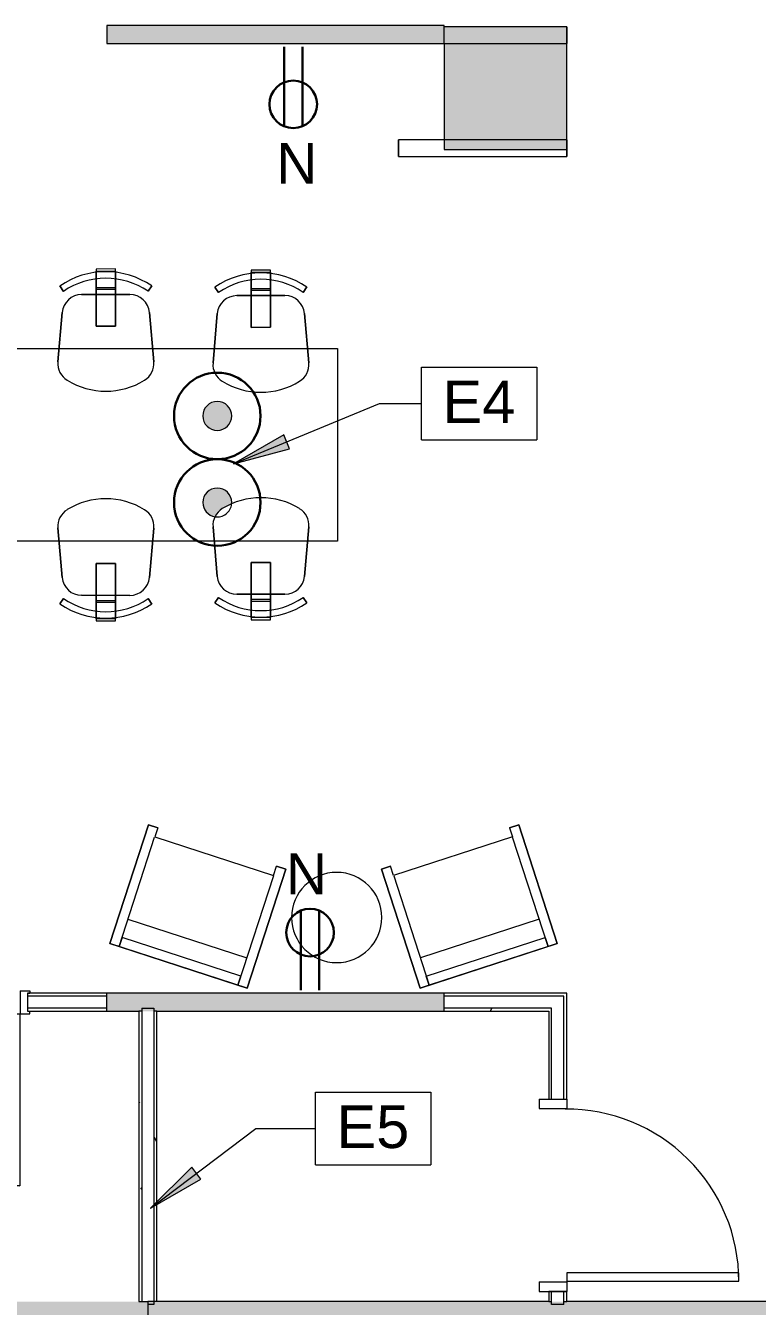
# Model space of a CAD drawing. Header units: inches. Extents: x 395 to 1878, y 644 to 1756.
# Drawn here: x 1076.7 to 1228.9, y 1256.9 to 1523.3 of the extents above; entities that cross this region are included whole.
import ezdxf

# ---------------------------------------------------------------- set-up
doc = ezdxf.new("R2010")
doc.units = ezdxf.units.IN
doc.header["$MEASUREMENT"] = 0
for name, color, linetype, lineweight in [('4694_52_BB$0$BHT', 7, 'Continuous', 9), ('4694_52_BB$0$BPT', 7, 'Continuous', 9), ('9t floor LINKED_dwg', 8, 'Continuous', 9), ('A-ANNO-KEYN', 231, 'Continuous', 9), ('A-ANNO-NOTE', 131, 'Continuous', 30), ('A-DETL', 90, 'Continuous', 9), ('A-DETL-GENF', 92, 'Continuous', 9), ('A-DOOR', 31, 'Continuous', 13), ('A-DOOR-FRAM', 31, 'Continuous', 20), ('A-WALL', 113, 'Continuous', 13), ('A-Wall-Exst', 7, 'Continuous', 9), ('A-WALL-PATT', 111, 'Continuous', 13), ('E-ELEC-FIXT', 91, 'Continuous', 9), ('I-FURN', 30, 'Continuous', 9), ('I-WALL', 2, 'Continuous', 13)]:
    doc.layers.add(name, color=color, linetype=linetype, lineweight=lineweight)
doc.styles.add('Arial_2', font='arial.ttf', dxfattribs={"height": 8.851796})
doc.styles.add('Swis721 Lt BT', font='swissl.ttf', dxfattribs={"height": 8.514638})
pattern_1 = [(0, (0, 0), (30.72, 7.68), [1.267, -21.773, 1.267, -21.773, -122.88]), (0, (0, 0), (30.72, 7.68), [-46.08, 1.267, -44.813, 1.267, -21.773, -53.76]), (0, (0, 0), (30.72, 7.68), [-115.2, 1.267, -14.093, 1.267, -37.133]), (120, (11.52, 3.84), (-22.011075, 22.7643), [1.267, -21.773, 1.267, -21.773, -122.88]), (120, (11.52, 3.84), (-22.011075, 22.7643), [-46.08, 1.267, -44.813, 1.267, -21.773, -53.76]), (120, (11.52, 3.84), (-22.011075, 22.7643), [-115.2, 1.267, -14.093, 1.267, -37.133]), (240, (15.36, 19.2), (-8.708925, -30.4443), [1.267, -21.773, 1.267, -21.773, -122.88]), (240, (15.36, 19.2), (-8.708925, -30.4443), [-46.08, 1.267, -44.813, 1.267, -21.773, -53.76]), (240, (15.36, 19.2), (-8.708925, -30.4443), [-115.2, 1.267, -14.093, 1.267, -37.133])]

# ---------------------------------------------------------------- blocks, each defined once
blk = doc.blocks.new('9t floor LINKED_dwg-4848483-FIRST FLOOR POWER _ SIGNAL')
at = {"layer": '4694_52_BB$0$BHT'}
h = blk.add_hatch(color=256, dxfattribs=at)
h.paths.add_polyline_path([(683.75, 987.5), (685, 987.5), (685, 1013), (683.75, 1013), (683.75, 1010.33)], flags=0)
h.paths.add_polyline_path([(688.75, 987.5), (709.25, 987.5), (709.25, 1013), (688.75, 1013), (688.75, 1008)], flags=0)
h.paths.add_polyline_path([(1429.25, 988), (1429.25, 1013.5), (1403.75, 1013.5), (1403.75, 988)], flags=0)
h.paths.add_polyline_path([(707.94, 1233), (709.25, 1233), (709.25, 1258.5), (683.75, 1258.5), (683.75, 1233), (696.35, 1233)], flags=0)
h.paths.add_polyline_path([(1429.25, 1233.5), (1429.25, 1254.12), (1403.75, 1254.12), (1403.75, 1233.5)], flags=0)
h.paths.add_polyline_path([(1429.25, 1257.87), (1429.25, 1259), (1403.75, 1259), (1403.75, 1257.87), (1404.88, 1257.87)], flags=0)
h.paths.add_polyline_path([(683.75, 1497.5), (709.25, 1497.5), (709.25, 1523), (683.75, 1523)], flags=0)
h.paths.add_polyline_path([(1404.5, 1497.5), (1427.5, 1497.5), (1427.5, 1520.45), (1404.5, 1520.45)], flags=0)
h.paths.add_polyline_path([(1163.75, 1497.5), (1189.25, 1497.5), (1189.25, 1523), (1163.75, 1523), (1163.75, 1519.5)], flags=0)
h.paths.add_polyline_path([(936.73, 1499.81), (949.25, 1499.81), (949.25, 1523), (948.25, 1523), (948.25, 1521.38), (944.5, 1521.38), (944.5, 1523), (923.75, 1523), (923.75, 1499.81), (936.31, 1499.81)], flags=0)
at = {"layer": '4694_52_BB$0$BPT'}
blk.add_line((1163.75, 1519.5), (1163.75, 1497.5), dxfattribs=at)
at = {"layer": '4694_52_BB$0$BPT', "flags": 128}
blk.add_lwpolyline([(1163.75, 1497.5), (1189.25, 1497.5), (1189.25, 1523), (1163.75, 1523)], dxfattribs=at)
at = {"layer": 'A-Wall-Exst', "flags": 128}
blk.add_lwpolyline([(1163.75, 1519.5), (1189.25, 1519.5), (1189.25, 1523), (1163.75, 1523)], dxfattribs=at)
blk.add_lwpolyline([(1189.25, 1496), (1189.25, 1499.5), (1154.25, 1499.5), (1154.25, 1496)], close=True, dxfattribs=at)
at = {"layer": 'A-WALL-PATT', "color": 7, "lineweight": 9}
for p, q in [((1189.25, 1523), (1189.25, 1519.5)), ((1154.25, 1496), (1154.25, 1499.5)), ((1189.25, 1499.5), (1189.25, 1496))]:
    blk.add_line(p, q, dxfattribs=at)
blk = doc.blocks.new('Single Flush - OTJ_SOLIDFLUSH_ALUM-4929021-FIRST FLOOR POWER _ SIGNAL')
at = {"layer": 'A-DOOR', "lineweight": 20}
for p, q in [((16.15625, 37.6875), (16.15625, 1.875)), ((17.90625, 37.6875), (16.15625, 37.6875)), ((17.90625, 1.875), (17.90625, 37.6875)), ((16.15625, 1.875), (17.90625, 1.875))]:
    blk.add_line(p, q, dxfattribs=at)
at = {"layer": 'A-DOOR', "lineweight": 9}
blk.add_arc((17.90625, 1.875), 35.8125, 90, 180.5, dxfattribs=at)
at = {"layer": 'A-DOOR-FRAM'}
for p, q in [((-20, -3.875), (-20, 1.875)), ((-20, 1.875), (-18, 1.875)), ((-18, -3.875), (-18, 1.875)), ((18.000004, -3.875), (18.000004, 1.875)), ((18.000004, 1.875), (20.000004, 1.875)), ((20.000004, -3.875), (20.000004, 1.875)), ((-20, -3.875), (-18, -3.875)), ((18.000004, -3.875), (20.000004, -3.875))]:
    blk.add_line(p, q, dxfattribs=at)
blk = doc.blocks.new('F-Chairs1 - Side 01-4949472-FIRST FLOOR POWER _ SIGNAL')
at = {"layer": 'I-FURN'}
for p, q in [((2, 0), (-2, 0)), ((-2, 0), (-2, -0.46)), ((2, 0), (-2, 0)), ((-2, 0), (-2, -0.72)), ((2, -0.46), (2, 0)), ((2, -0.72), (2, 0)), ((-2, -0.46), (2, -0.46)), ((-2, -0.46), (2, -0.46)), ((-2, -0.72), (-2, -0.46)), ((-2, -0.72), (-2, -2.09)), ((-2, -2.09), (-2, -0.72)), ((-2, -2.09), (-2, -3.91)), ((-2, -4.21), (-2, -2.09)), ((2, -0.46), (2, -0.72)), ((2, -0.72), (2, -2.09)), ((2, -2.09), (2, -0.72)), ((2, -2.09), (2, -4.21)), ((2, -3.91), (2, -2.09)), ((-9.57, -3.52), (-8.8, -4.64)), ((-9.57, -3.52), (-8.8, -4.64)), ((-8.8, -4.64), (-9.57, -3.52)), ((5.02, -5.32), (-5.02, -5.32)), ((5.02, -5.32), (-5.02, -5.32)), ((-5.02, -5.32), (5.02, -5.32)), ((-2, -3.91), (-2, -5.32)), ((2, -3.91), (-2, -3.91)), ((-2, -4.21), (2, -4.21)), ((-2, -5.32), (-2, -4.21)), ((-2, -5.32), (-2, -11.91)), ((-2, -11.91), (-2, -5.32)), ((2, -5.32), (2, -3.91)), ((2, -4.21), (2, -5.32)), ((2, -5.32), (2, -11.91)), ((2, -11.91), (2, -5.32)), ((8.8, -4.64), (9.57, -3.52)), ((8.8, -4.64), (9.57, -3.52)), ((9.57, -3.52), (8.8, -4.64)), ((-9.07, -9.03), (-9.96, -19.32)), ((-9.07, -9.03), (-9.96, -19.32)), ((-9.96, -19.32), (-9.07, -9.03)), ((9.96, -19.32), (9.07, -9.03)), ((9.96, -19.32), (9.07, -9.03)), ((9.07, -9.03), (9.96, -19.32)), ((2, -11.91), (-2, -11.91)), ((-2, -11.91), (2, -11.91))]:
    blk.add_line(p, q, dxfattribs=at)
for centre, radius, start, end in [((0, -17.51), 16.94, 55.6197, 124.3803), ((0, -17.51), 16.94, 55.6197, 124.3803), ((0, -17.51), 16.94, 55.6197, 124.3803), ((0, -17.51), 15.59, 55.6197, 124.3803), ((0, -17.51), 15.59, 55.6197, 124.3803), ((0, -17.51), 15.59, 55.6197, 124.3803), ((-5.02, -9.38), 4.06, 90, 175.0303), ((-5.02, -9.38), 4.06, 90, 175.0303), ((-5.02, -9.38), 4.06, 90, 175.0303), ((5.02, -9.38), 4.06, 4.9697, 90), ((5.02, -9.38), 4.06, 4.9697, 90), ((5.02, -9.38), 4.06, 4.9697, 90), ((-5.91, -19.67), 4.06, 175.0303, 238.407), ((-5.91, -19.67), 4.06, 175.0303, 238.407), ((-5.91, -19.67), 4.06, 175.0303, 238.407), ((5.91, -19.67), 4.06, 301.593, 4.9697), ((5.91, -19.67), 4.06, 301.593, 4.9697), ((5.91, -19.67), 4.06, 301.593, 4.9697), ((0, -10.06), 15.35, 238.407, 301.593), ((0, -10.06), 15.35, 238.407, 301.593), ((0, -10.06), 15.35, 238.407, 301.593)]:
    blk.add_arc(centre, radius, start, end, dxfattribs=at)
blk = doc.blocks.new('F-Chairs1 - Side 01-V33-FIRST FLOOR POWER _ SIGNAL')
at = {"layer": 'I-FURN'}
for p, q in [((2, 0), (-2, 0)), ((-2, 0), (-2, -0.46)), ((2, 0), (-2, 0)), ((-2, 0), (-2, -0.72)), ((2, -0.46), (2, 0)), ((2, -0.72), (2, 0)), ((-2, -0.46), (2, -0.46)), ((-2, -0.46), (2, -0.46)), ((-2, -0.72), (-2, -0.46)), ((-2, -0.72), (-2, -2.09)), ((-2, -2.09), (-2, -0.72)), ((-2, -2.09), (-2, -3.91)), ((-2, -4.21), (-2, -2.09)), ((2, -0.46), (2, -0.72)), ((2, -0.72), (2, -2.09)), ((2, -2.09), (2, -0.72)), ((2, -2.09), (2, -4.21)), ((2, -3.91), (2, -2.09)), ((-9.57, -3.52), (-8.8, -4.64)), ((-9.57, -3.52), (-8.8, -4.64)), ((-8.8, -4.64), (-9.57, -3.52)), ((5.02, -5.32), (-5.02, -5.32)), ((5.02, -5.32), (-5.02, -5.32)), ((-5.02, -5.32), (5.02, -5.32)), ((-2, -3.91), (-2, -5.32)), ((2, -3.91), (-2, -3.91)), ((-2, -4.21), (2, -4.21)), ((-2, -5.32), (-2, -4.21)), ((-2, -5.32), (-2, -11.91)), ((-2, -11.91), (-2, -5.32)), ((2, -5.32), (2, -3.91)), ((2, -4.21), (2, -5.32)), ((2, -5.32), (2, -11.91)), ((2, -11.91), (2, -5.32)), ((8.8, -4.64), (9.57, -3.52)), ((8.8, -4.64), (9.57, -3.52)), ((9.57, -3.52), (8.8, -4.64)), ((-9.07, -9.03), (-9.96, -19.32)), ((-9.07, -9.03), (-9.96, -19.32)), ((-9.96, -19.32), (-9.07, -9.03)), ((9.96, -19.32), (9.07, -9.03)), ((9.96, -19.32), (9.07, -9.03)), ((9.07, -9.03), (9.96, -19.32)), ((2, -11.91), (-2, -11.91)), ((-2, -11.91), (2, -11.91))]:
    blk.add_line(p, q, dxfattribs=at)
for centre, radius, start, end in [((0, -17.51), 16.94, 55.6197, 124.3803), ((0, -17.51), 16.94, 55.6197, 124.3803), ((0, -17.51), 16.94, 55.6197, 124.3803), ((0, -17.51), 15.59, 55.6197, 124.3803), ((0, -17.51), 15.59, 55.6197, 124.3803), ((0, -17.51), 15.59, 55.6197, 124.3803), ((-5.02, -9.38), 4.06, 90, 175.0303), ((-5.02, -9.38), 4.06, 90, 175.0303), ((-5.02, -9.38), 4.06, 90, 175.0303), ((5.02, -9.38), 4.06, 4.9697, 90), ((5.02, -9.38), 4.06, 4.9697, 90), ((5.02, -9.38), 4.06, 4.9697, 90), ((-5.91, -19.67), 4.06, 175.0303, 238.407), ((-5.91, -19.67), 4.06, 175.0303, 238.407), ((-5.91, -19.67), 4.06, 175.0303, 238.407), ((5.91, -19.67), 4.06, 301.593, 4.9697), ((5.91, -19.67), 4.06, 301.593, 4.9697), ((5.91, -19.67), 4.06, 301.593, 4.9697), ((0, -10.06), 15.35, 238.407, 301.593), ((0, -10.06), 15.35, 238.407, 301.593), ((0, -10.06), 15.35, 238.407, 301.593)]:
    blk.add_arc(centre, radius, start, end, dxfattribs=at)
blk = doc.blocks.new('Single Flush w-Small Louvre - Int-L-WDMF-36_ x 84_-4979917-FIRST FLOOR POWER _ SIGNAL')
at = {"layer": 'A-DOOR', "lineweight": 20}
for p, q in [((16.15625, -2.375), (17.90625, -2.375)), ((16.15625, -38.1875), (16.15625, -2.375)), ((17.90625, -2.375), (17.90625, -38.1875)), ((17.90625, -38.1875), (16.15625, -38.1875))]:
    blk.add_line(p, q, dxfattribs=at)
at = {"layer": 'A-DOOR', "lineweight": 9}
blk.add_arc((17.90625, -2.375), 35.8125, 179.5, 270, dxfattribs=at)
at = {"layer": 'A-DOOR-FRAM'}
for p, q in [((-20, 2.375), (-20, 1.875)), ((-20, 2.375), (-18, 2.375)), ((-20, 1.875), (-19.5, 1.875)), ((-19.5, 1.875), (-19.5, -1.875)), ((-18, 2.375), (-18, -2.375)), ((18.000004, 2.375), (18.000004, -2.375)), ((18.000004, 2.375), (20.000004, 2.375)), ((19.500004, 1.875), (19.500004, -1.875)), ((19.500004, 1.875), (20.000004, 1.875)), ((20.000004, 2.375), (20.000004, 1.875)), ((-20, -2.375), (-20, -1.875)), ((-20, -1.875), (-19.5, -1.875)), ((-20, -2.375), (-18, -2.375)), ((18.000004, -2.375), (20.000004, -2.375)), ((19.500004, -1.875), (20.000004, -1.875)), ((20.000004, -2.375), (20.000004, -1.875))]:
    blk.add_line(p, q, dxfattribs=at)
blk = doc.blocks.new('Sofa - 23_-4909992-FIRST FLOOR POWER _ SIGNAL')
at = {"layer": 'I-FURN'}
for p, q in [((-12.23, 7.25), (-10.23, 7.25)), ((-12.23, -18.75), (-12.23, 7.25)), ((-12.23, 7.25), (-12.23, -18.75)), ((-10.23, 7.25), (-12.23, 7.25)), ((-10.23, 7.25), (-10.23, 5.25)), ((15.77, 7.25), (17.77, 7.25)), ((15.77, 5.25), (15.77, 7.25)), ((17.77, 7.25), (15.77, 7.25)), ((17.77, 7.25), (17.77, -18.75)), ((17.77, -18.75), (17.77, 7.25)), ((-10.23, 5.25), (15.77, 5.25)), ((-10.23, -18.75), (-10.23, 5.2)), ((15.77, 5.2), (15.77, -18.75)), ((-10.23, -12.75), (15.77, -12.75)), ((15.77, -16.75), (-10.23, -16.75)), ((-10.23, -16.75), (-10.23, -18.75)), ((15.77, -18.75), (15.77, -16.75)), ((17.77, -18.75), (-12.23, -18.75)), ((-12.23, -18.75), (-10.23, -18.75)), ((-10.23, -18.75), (15.77, -18.75)), ((15.77, -18.75), (17.77, -18.75))]:
    blk.add_line(p, q, dxfattribs=at)
blk = doc.blocks.new('Sofa - 23_-4909444-FIRST FLOOR POWER _ SIGNAL')
at = {"layer": 'I-FURN'}
for p, q in [((17.77, 18.75), (-12.23, 18.75)), ((-12.23, 18.75), (-12.23, -7.25)), ((-12.23, -7.25), (-12.23, 18.75)), ((-12.23, 18.75), (-10.23, 18.75)), ((-10.23, 18.75), (-10.23, -5.2)), ((-10.23, 16.75), (-10.23, 18.75)), ((-10.23, 18.75), (15.77, 18.75)), ((15.77, -5.2), (15.77, 18.75)), ((15.77, 18.75), (17.77, 18.75)), ((15.77, 18.75), (15.77, 16.75)), ((17.77, -7.25), (17.77, 18.75)), ((17.77, 18.75), (17.77, -7.25)), ((15.77, 16.75), (-10.23, 16.75)), ((-10.23, 12.75), (15.77, 12.75)), ((-10.23, -7.25), (-10.23, -5.25)), ((-10.23, -5.25), (15.77, -5.25)), ((15.77, -5.25), (15.77, -7.25)), ((-12.23, -7.25), (-10.23, -7.25)), ((-10.23, -7.25), (-12.23, -7.25)), ((15.77, -7.25), (17.77, -7.25)), ((17.77, -7.25), (15.77, -7.25))]:
    blk.add_line(p, q, dxfattribs=at)
blk = doc.blocks.new('F-Chairs1 - Side 01-4980712-FIRST FLOOR POWER _ SIGNAL')
at = {"layer": 'I-FURN'}
for p, q in [((-9.07, 9.03), (-9.96, 19.32)), ((-9.96, 19.32), (-9.07, 9.03)), ((-9.07, 9.03), (-9.96, 19.32)), ((9.96, 19.32), (9.07, 9.03)), ((9.07, 9.03), (9.96, 19.32)), ((9.96, 19.32), (9.07, 9.03)), ((-2, 11.91), (-2, 5.32)), ((2, 11.91), (-2, 11.91)), ((-2, 11.91), (2, 11.91)), ((-2, 5.32), (-2, 11.91)), ((2, 11.91), (2, 5.32)), ((2, 5.32), (2, 11.91)), ((-9.57, 3.52), (-8.8, 4.64)), ((-8.8, 4.64), (-9.57, 3.52)), ((-9.57, 3.52), (-8.8, 4.64)), ((5.02, 5.32), (-5.02, 5.32)), ((-5.02, 5.32), (5.02, 5.32)), ((5.02, 5.32), (-5.02, 5.32)), ((-2, 5.32), (-2, 3.91)), ((-2, 4.21), (-2, 5.32)), ((2, 4.21), (-2, 4.21)), ((-2, 2.09), (-2, 4.21)), ((-2, 3.91), (-2, 2.09)), ((-2, 3.91), (2, 3.91)), ((2, 5.32), (2, 4.21)), ((2, 3.91), (2, 5.32)), ((2, 4.21), (2, 2.09)), ((2, 2.09), (2, 3.91)), ((8.8, 4.64), (9.57, 3.52)), ((9.57, 3.52), (8.8, 4.64)), ((8.8, 4.64), (9.57, 3.52)), ((-2, 2.09), (-2, 0.72)), ((-2, 0.72), (-2, 2.09)), ((-2, 0.72), (-2, 0)), ((-2, 0.46), (-2, 0.72)), ((2, 0.46), (-2, 0.46)), ((-2, 0.46), (-2, 0)), ((2, 0.46), (-2, 0.46)), ((2, 2.09), (2, 0.72)), ((2, 0.72), (2, 2.09)), ((2, 0.72), (2, 0.46)), ((2, 0), (2, 0.72)), ((2, 0), (2, 0.46)), ((-2, 0), (2, 0)), ((-2, 0), (2, 0))]:
    blk.add_line(p, q, dxfattribs=at)
for centre, radius, start, end in [((0, 10.06), 15.35, 58.407, 121.593), ((0, 10.06), 15.35, 58.407, 121.593), ((0, 10.06), 15.35, 58.407, 121.593), ((-5.91, 19.67), 4.06, 121.593, 184.9697), ((-5.91, 19.67), 4.06, 121.593, 184.9697), ((-5.91, 19.67), 4.06, 121.593, 184.9697), ((5.91, 19.67), 4.06, 355.0303, 58.407), ((5.91, 19.67), 4.06, 355.0303, 58.407), ((5.91, 19.67), 4.06, 355.0303, 58.407), ((-5.02, 9.38), 4.06, 184.9697, 270), ((-5.02, 9.38), 4.06, 184.9697, 270), ((-5.02, 9.38), 4.06, 184.9697, 270), ((5.02, 9.38), 4.06, 270, 355.0303), ((5.02, 9.38), 4.06, 270, 355.0303), ((5.02, 9.38), 4.06, 270, 355.0303), ((0, 17.51), 16.94, 235.6197, 304.3803), ((0, 17.51), 16.94, 235.6197, 304.3803), ((0, 17.51), 16.94, 235.6197, 304.3803), ((0, 17.51), 15.59, 235.6197, 304.3803), ((0, 17.51), 15.59, 235.6197, 304.3803), ((0, 17.51), 15.59, 235.6197, 304.3803)]:
    blk.add_arc(centre, radius, start, end, dxfattribs=at)
blk = doc.blocks.new('18_ Diameter Table1 - 18_ Diameter Table-4980847-FIRST FLOOR POWER _ SIGNAL')
at = {"layer": 'I-FURN'}
for start, end in [(0, 180), (0, 180), (180, 0), (180, 0)]:
    blk.add_arc((-3630.04, -6369.73), 9.38, start, end, dxfattribs=at)
blk = doc.blocks.new('PS - System Furniture Poke-Thru - 120V-5012234-FIRST FLOOR POWER _ SIGNAL')
at = {"layer": 'E-ELEC-FIXT'}
blk.add_hatch(color=256, dxfattribs=at).paths.add_polyline_path([(0, -3), (0.77, -2.9), (1.5, -2.6), (2.12, -2.12), (2.6, -1.5), (2.9, -0.78), (3, 0), (2.9, 0.78), (2.6, 1.5), (2.12, 2.12), (1.5, 2.6), (0.77, 2.9), (0, 3), (-0.89, 2.85), (-1.5, 2.6), (-2.12, 2.12), (-2.6, 1.5), (-2.9, 0.78), (-3, 0), (-2.9, -0.78), (-2.6, -1.5), (-2.12, -2.12), (-1.5, -2.6), (-0.78, -2.9), (0, -3)], flags=0)
at = {"layer": 'A-DETL-GENF'}
for start, end in [(360, 180), (180, 360)]:
    blk.add_arc((0, 0), 3, start, end, dxfattribs=at)
blk = doc.blocks.new('PS - System Furniture Poke-Thru - 120V-V47-FIRST FLOOR POWER _ SIGNAL')
at = {"layer": 'E-ELEC-FIXT'}
blk.add_hatch(color=256, dxfattribs=at).paths.add_polyline_path([(-0.46, -2.94), (-0.25, -2.51), (0.32, -1.82), (1.03, -1.27), (2.96, -0.29), (3, 0), (2.9, 0.78), (2.6, 1.5), (2.12, 2.12), (1.5, 2.6), (0.77, 2.9), (0, 3), (-0.89, 2.85), (-1.5, 2.6), (-2.12, 2.12), (-2.6, 1.5), (-2.9, 0.78), (-3, 0), (-2.9, -0.78), (-2.6, -1.5), (-2.12, -2.12), (-1.5, -2.6), (-0.78, -2.9), (-0.6, -2.92)], flags=0)
at = {"layer": 'A-DETL-GENF'}
for start, end in [(360, 180), (180, 261.1119), (354.483, 360), (261.1119, 354.483)]:
    blk.add_arc((0, 0), 3, start, end, dxfattribs=at)
blk = doc.blocks.new('Keynote Tag - Keynote Number - Boxed-135510-FIRST FLOOR POWER _ SIGNAL')
at = {"layer": 'A-ANNO-KEYN'}
for p, q in [((-0.125, -0.0792), (-0.125, 0.0781)), ((-0.125, 0.0781), (0.125, 0.0781)), ((0.125, 0.0781), (0.125, -0.0792)), ((-0.125, -0.0792), (0.125, -0.0792))]:
    blk.add_line(p, q, dxfattribs=at)

msp = doc.modelspace()

# ---------------------------------------------------------------- hatches: boundary and pattern name
at = {"layer": 'A-ANNO-KEYN'}
for points in [[(1119.93, 1432.1), (1131.63, 1435.22), (1130.42, 1438.14)], [(1102.66, 1277.33), (1113.19, 1283.31), (1111.28, 1285.83)]]:
    msp.add_hatch(color=256, dxfattribs=at).paths.add_polyline_path(points, flags=0)
at = {"layer": 'A-DETL-GENF'}
h = msp.add_hatch(color=254, dxfattribs=at)
h.paths.add_polyline_path([(811.25, 647.5), (887.25, 647.5), (887.25, 694.57), (811.25, 694.57), (811.25, 650.52)], flags=0)
h.paths.add_polyline_path([(807.08, 647.5), (807.25, 647.5), (807.25, 698.57), (887.25, 698.57), (887.25, 705), (891.25, 705), (891.25, 647.5), (1223.25, 647.5), (1223.25, 705), (1227.25, 705), (1227.25, 693.07), (1315.25, 693.07), (1315.25, 662.79), (1339.25, 662.79), (1339.25, 647.5), (1401.5, 647.5), (1401.5, 682.5), (1425.5, 682.5), (1425.5, 647.5), (1878.31, 647.5), (1878.31, 893.5), (1671.99, 893.5), (1671.99, 1257.87), (1663.25, 1257.87), (1663.25, 1256.51), (1667.49, 1256.51), (1667.49, 1238.51), (1649.49, 1238.51), (1649.49, 1254.12), (1429.25, 1254.12), (1429.25, 1233.5), (1403.75, 1233.5), (1403.75, 1254.12), (1216.25, 1254.12), (1216.25, 1237), (1198.25, 1237), (1198.25, 1250.56), (1104.25, 1250.56), (1104.25, 1198.56), (1135.73, 1198.56), (1135.73, 1194.56), (1104.25, 1194.56), (1104.25, 1191.56), (1100.25, 1191.56), (1100.25, 1254.56), (1102.13, 1254.56), (1102.13, 1257.87), (1014.25, 1257.87), (1014.25, 1219), (1002.25, 1219), (1002.25, 1250.56), (943.28, 1250.56), (943.28, 1208.56), (921.28, 1208.56), (921.28, 1232.56), (820.25, 1232.56), (820.25, 1102.56), (858.25, 1102.56), (858.25, 1098.56), (820.25, 1098.56), (820.25, 1084.56), (964.25, 1084.56), (964.25, 1098.56), (876.25, 1098.56), (876.25, 1102.56), (964.25, 1102.56), (964.25, 1161.64), (968.25, 1161.64), (968.25, 1106.56), (1010.25, 1106.56), (1010.25, 1109.59), (1014.25, 1109.59), (1014.25, 1073.1), (1010.25, 1073.1), (1010.25, 1076.56), (968.25, 1076.56), (968.25, 1018.56), (964.25, 1018.56), (964.25, 1080.56), (820.25, 1080.56), (820.25, 946.56), (858.25, 946.56), (858.25, 946.31), (876.25, 946.31), (876.25, 946.56), (971.53, 946.56), (971.53, 970.56), (1010.25, 970.56), (1010.25, 1037.1), (1014.25, 1037.1), (1014.25, 969), (1002.25, 969), (975.53, 966.56), (975.53, 918.56), (1010.25, 918.56), (1010.25, 950.56), (1014.25, 950.56), (1014.25, 914.56), (971.53, 914.56), (971.53, 927.72), (953.53, 927.72), (953.53, 914.56), (891.25, 914.56), (891.25, 911.3), (888.63, 911.3), (888.63, 839.74), (891.25, 839.74), (891.25, 833.44), (888.63, 833.44), (888.63, 833), (911.63, 833), (911.63, 829), (899.25, 829), (899.25, 797.44), (887.25, 797.44), (887.25, 814.06), (685, 814.06), (685, 870.94), (446.5, 870.94), (446.5, 891.94), (395.07, 891.94), (395.07, 647.5), (765.88, 647.5)], flags=0)
h.paths.add_polyline_path([(1271.25, 647.5), (1271.25, 689.07), (1227.25, 689.07), (1227.25, 647.5)], flags=0)
h.paths.add_polyline_path([(1311.25, 647.5), (1311.25, 689.07), (1275.25, 689.07), (1275.25, 647.5), (1275.68, 647.5)], flags=0)
h.paths.add_polyline_path([(903.25, 647.5), (903.25, 705.44), (887.25, 705.44), (887.25, 717), (909.13, 717), (909.13, 789.61), (891.25, 789.61), (891.25, 717.44), (887.25, 717.44), (887.25, 797), (891.25, 797), (891.25, 793.61), (983.25, 793.61), (983.25, 815.1), (959.13, 815.1), (959.13, 829), (947.63, 829), (947.63, 833), (963.13, 833), (963.13, 819.1), (983.25, 819.1), (983.25, 833), (987.25, 833), (987.25, 786.11), (983.25, 786.11), (983.25, 789.61), (913.13, 789.61), (913.13, 717), (987.25, 717), (987.25, 705.44), (971.25, 705.44), (971.25, 713), (903.25, 713)], flags=0)
h.paths.add_polyline_path([(1127.25, 675.14), (1127.25, 705), (1131.25, 705), (1131.25, 675.14)], flags=0)
h.paths.add_polyline_path([(983.25, 675.14), (983.25, 705), (987.25, 705), (987.25, 675.14)], flags=0)
h.paths.add_polyline_path([(1223.1, 705.44), (1211.25, 705.44), (1211.25, 709), (1143.25, 709), (1143.25, 705.44), (1127.25, 705.44), (1127.25, 717), (1143.25, 717), (1143.25, 713), (1211.25, 713), (1211.25, 717), (1227.25, 717), (1227.25, 705.44), (1223.25, 705.44)], flags=0)
h.paths.add_polyline_path([(1223.25, 717.44), (1223.25, 821), (1211.25, 821), (1211.25, 833), (1227.25, 833), (1227.25, 717.44)], flags=0)
h.paths.add_polyline_path([(1131.25, 717.44), (1127.25, 717.44), (1127.25, 744.12), (1131.25, 744.11)], flags=0)
h.paths.add_polyline_path([(983.25, 717.44), (983.25, 744.11), (987.25, 744.11), (987.25, 717.44)], flags=0)
h.paths.add_polyline_path([(1493, 746.25), (1493, 842.25), (1643.75, 842.25), (1643.75, 820.25), (1515, 820.25), (1515, 746.25), (1507.5, 746.25)], flags=0)
h.paths.add_polyline_path([(1407, 768), (1393, 768), (1393, 855.02), (1407, 855.02), (1407, 814.06)], flags=0)
h.paths.add_polyline_path([(1131.25, 786.11), (1127.25, 786.11), (1127.25, 833), (1143.25, 833), (1143.25, 821), (1131.25, 821), (1131.25, 793.61)], flags=0)
h.paths.add_polyline_path([(1772.49, 869.55), (1759.49, 869.55), (1759.49, 885.5), (1772.49, 885.5), (1772.49, 870)], flags=0)
h.paths.add_polyline_path([(1667.62, 870), (1647.75, 870), (1647.75, 890), (1667.62, 890), (1667.62, 889.13), (1667.75, 889.13), (1667.75, 870)], flags=0)
h.paths.add_polyline_path([(912.3, 918.56), (949.53, 918.56), (949.53, 931.72), (971.53, 931.72), (971.53, 934.56), (891.25, 934.56), (891.25, 918.56)], flags=0)
h.paths.add_polyline_path([(876.25, 934.19), (887.25, 934.19), (887.25, 934.56), (876.25, 934.56), (876.25, 938.56), (971.53, 938.56), (971.53, 942.56), (820.25, 942.56), (820.25, 938.56), (821.75, 938.56), (821.75, 934.56), (816.25, 934.56), (816.25, 934.19), (858.58, 934.19)], flags=0)
h.paths.add_polyline_path([(825.5, 934.56), (825.5, 938.56), (858.25, 938.56), (858.25, 934.56)], flags=0)
h.paths.add_polyline_path([(1202.25, 951), (1198.25, 951), (1198.25, 968.56), (1216.25, 968.56), (1216.25, 951)], flags=0)
h.paths.add_polyline_path([(1002.25, 966.56), (975.53, 966.56), (1002.25, 969)], flags=0)
h.paths.add_polyline_path([(1202.25, 969), (1198.25, 969), (1198.25, 1194.56), (1171.73, 1194.56), (1171.73, 1198.56), (1198.25, 1198.56), (1198.25, 1236.56), (1202.25, 1236.56), (1202.25, 969.65)], flags=0)
h.paths.add_polyline_path([(817, 977.94), (817, 1106.37), (816.25, 1106.37), (816.25, 977.94)], flags=0)
h.paths.add_polyline_path([(1429.25, 988), (1403.75, 988), (1403.75, 1013.5), (1429.25, 1013.5)], flags=0)
h.paths.add_polyline_path([(1649.49, 992.51), (1649.49, 1010.51), (1667.49, 1010.51), (1667.49, 992.51), (1663.27, 992.51)], flags=0)
h.paths.add_polyline_path([(1010.25, 1080.56), (1010.25, 1102.56), (968.25, 1102.56), (968.25, 1080.56), (997.73, 1080.56)], flags=0)
h.paths.add_polyline_path([(816.25, 1110.12), (817, 1110.12), (817, 1254.12), (816.25, 1254.12), (816.25, 1132.36)], flags=0)
h.paths.add_polyline_path([(1663.27, 1117.61), (1647.27, 1117.61), (1647.27, 1130.61), (1663.27, 1130.61)], flags=0)
h.paths.add_polyline_path([(1010.25, 1145.59), (1010.25, 1218.56), (1014.25, 1218.56), (1014.25, 1145.59)], flags=0)
h.paths.add_polyline_path([(925.28, 1212.56), (939.28, 1212.56), (939.28, 1250.56), (876.25, 1250.56), (876.25, 1243), (858.25, 1243), (858.25, 1250.56), (820.25, 1250.56), (820.25, 1236.56), (925.28, 1236.56), (925.28, 1226.56)], flags=0)
at = {"layer": 'A-WALL-PATT', "lineweight": 9}
for points in [[(1093.62, 1519.5), (1163.75, 1519.5), (1163.75, 1523.25), (1093.62, 1523.25)], [(1093.62, 1318.25), (1163.75, 1318.25), (1163.75, 1322), (1093.62, 1322)], [(1663.25, 1254.12), (1663.25, 1257.87), (1102.13, 1257.87), (1102.13, 1254.12), (1651.88, 1254.12)]]:
    msp.add_hatch(color=7, dxfattribs=at).paths.add_polyline_path(points, flags=0)
h = msp.add_hatch(dxfattribs=at)
h.set_pattern_fill('FP_4', color=256, style=0, pattern_type=2)
h.set_pattern_definition(pattern_1)
h.paths.add_polyline_path([(1093.62, 1321.38), (1093.62, 1322), (1077.12, 1322), (1077.12, 1321.38)], flags=0)
h.paths.add_polyline_path([(1038.13, 1321.38), (1038.13, 1322), (1021.63, 1322), (1021.63, 1321.38)], flags=0)
h = msp.add_hatch(dxfattribs=at)
h.set_pattern_fill('FP_4', color=256, style=0, pattern_type=2)
h.set_pattern_definition(pattern_1)
h.paths.add_polyline_path([(1185.5, 1318.25), (1186.12, 1318.25), (1186.12, 1318.88), (1163.75, 1318.88), (1163.75, 1318.25), (1177.98, 1318.25)], flags=0)
h = msp.add_hatch(dxfattribs=at)
h.set_pattern_fill('FP_4', color=256, style=0, pattern_type=2)
h.set_pattern_definition(pattern_1)
h.paths.add_polyline_path([(1100.88, 1257.87), (1100.88, 1318.25), (1100.25, 1318.25), (1100.25, 1257.87)], flags=0)
h = msp.add_hatch(dxfattribs=at)
h.set_pattern_fill('FP_4', color=256, style=0, pattern_type=2)
h.set_pattern_definition(pattern_1)
h.paths.add_polyline_path([(1104, 1257.87), (1104, 1318.25), (1103.38, 1318.25), (1103.38, 1257.87)], flags=0)

# ---------------------------------------------------------------- linework, layer by layer
at = {"layer": 'A-ANNO-KEYN'}
for p, q in [((1119.93, 1432.1), (1150.34, 1444.65)), ((1150.34, 1444.65), (1159.03, 1444.65)), ((1130.42, 1438.14), (1119.93, 1432.1)), ((1131.63, 1435.22), (1130.42, 1438.14)), ((1119.93, 1432.1), (1131.63, 1435.22)), ((1102.66, 1277.33), (1124.57, 1293.89)), ((1124.57, 1293.89), (1136.98, 1293.89)), ((1111.28, 1285.83), (1102.66, 1277.33)), ((1113.19, 1283.31), (1111.28, 1285.83)), ((1102.66, 1277.33), (1113.19, 1283.31))]:
    msp.add_line(p, q, dxfattribs=at)
at = {"layer": 'A-ANNO-NOTE'}
for p, q in [((1130.47, 1518.85), (1130.47, 1502.32)), ((1134.3, 1518.85), (1134.3, 1502.32)), ((1133.95, 1322.65), (1133.95, 1339.18)), ((1137.78, 1322.65), (1137.78, 1339.18))]:
    msp.add_line(p, q, dxfattribs=at)
for centre, radius in [((1132.38, 1506.88), 4.95), ((1116.58, 1442.07), 9), ((1116.58, 1424.07), 9), ((1135.87, 1334.62), 4.95)]:
    msp.add_circle(centre, radius, dxfattribs=at)
at = {"layer": 'A-DETL', "lineweight": 13}
for p, q in [((1040.01, 1456.07), (1141.58, 1456.07)), ((1141.58, 1456.07), (1141.58, 1416)), ((1141.58, 1416), (1040.01, 1416))]:
    msp.add_line(p, q, dxfattribs=at)
at = {"layer": 'A-WALL'}
for p, q in [((1093.62, 1321.38), (1077.12, 1321.38)), ((1188.62, 1321.38), (1163.75, 1321.38)), ((1188.62, 1300), (1188.62, 1321.38)), ((1093.62, 1318.88), (1077.12, 1318.88)), ((1100.88, 1318.88), (1100.88, 1257.87)), ((1103.38, 1318.88), (1103.38, 1257.25)), ((1186.12, 1318.88), (1163.75, 1318.88)), ((1186.12, 1300), (1186.12, 1318.88)), ((1186.12, 1257.25), (1186.12, 1260)), ((1188.62, 1257.25), (1188.62, 1260))]:
    msp.add_line(p, q, dxfattribs=at)
at = {"layer": 'I-WALL', "color": 8, "lineweight": 20}
for p, q in [((1163.75, 1523.25), (1093.62, 1523.25)), ((1093.62, 1523.25), (1093.62, 1519.5)), ((1163.75, 1519.5), (1163.75, 1523.25)), ((1093.62, 1519.5), (1163.75, 1519.5)), ((1163.75, 1322), (1093.62, 1322)), ((1163.75, 1318.25), (1163.75, 1322)), ((1093.62, 1318.25), (1100.25, 1318.25)), ((1104, 1318.25), (1163.75, 1318.25)), ((1185.5, 1257.87), (1102.13, 1257.87)), ((1102.13, 1257.87), (1102.13, 1254.12)), ((1503, 1257.87), (1189.25, 1257.87))]:
    msp.add_line(p, q, dxfattribs=at)
at = {"layer": 'I-WALL'}
for p, q in [((1093.62, 1322), (1077.12, 1322)), ((1077.12, 1322), (1077.12, 1318.25)), ((1093.62, 1318.25), (1093.62, 1322)), ((1189.25, 1322), (1163.75, 1322)), ((1189.25, 1300), (1189.25, 1322)), ((1077.12, 1318.25), (1093.62, 1318.25)), ((1100.25, 1318.25), (1100.25, 1257.87)), ((1100.88, 1318.25), (1100.25, 1318.25)), ((1104, 1318.25), (1103.38, 1318.25)), ((1104, 1257.87), (1104, 1318.25)), ((1163.75, 1318.25), (1185.5, 1318.25)), ((1185.5, 1318.25), (1185.5, 1300)), ((1185.5, 1300), (1189.25, 1300)), ((1185.5, 1260), (1185.5, 1257.87)), ((1189.25, 1260), (1185.5, 1260)), ((1189.25, 1257.87), (1189.25, 1260)), ((1100.25, 1257.87), (1102.13, 1257.87)), ((1185.5, 1257.87), (1186.12, 1257.87)), ((1188.62, 1257.87), (1189.25, 1257.87))]:
    msp.add_line(p, q, dxfattribs=at)
at = {"layer": 'I-WALL', "lineweight": 9}
for p, q in [((1100.88, 1318.88), (1103.38, 1318.88)), ((1103.38, 1257.25), (1102.13, 1257.25)), ((1188.62, 1257.25), (1186.12, 1257.25))]:
    msp.add_line(p, q, dxfattribs=at)

# ---------------------------------------------------------------- block references
at = {"layer": '9t floor LINKED_dwg', "color": 7}
msp.add_blockref('9t floor LINKED_dwg-4848483-FIRST FLOOR POWER _ SIGNAL', (0, 0), dxfattribs=at)
at = {"layer": 'A-ANNO-KEYN', "xscale": 95.99999999999994, "yscale": 95.99999999999994, "zscale": 95.99999999999994}
for p in [(1171.03, 1444.71), (1148.98, 1293.95)]:
    msp.add_blockref('Keynote Tag - Keynote Number - Boxed-135510-FIRST FLOOR POWER _ SIGNAL', p, dxfattribs=at)
at = {"layer": 'A-DOOR'}
msp.add_blockref('Single Flush w-Small Louvre - Int-L-WDMF-36_ x 84_-4979917-FIRST FLOOR POWER _ SIGNAL', (1057.62, 1320.13), dxfattribs=at)
at = {"layer": 'A-DOOR', "rotation": 269.9999999999998}
msp.add_blockref('Single Flush - OTJ_SOLIDFLUSH_ALUM-4929021-FIRST FLOOR POWER _ SIGNAL', (1187.37, 1280), dxfattribs=at)
at = {"layer": 'E-ELEC-FIXT'}
for name, p in [('PS - System Furniture Poke-Thru - 120V-5012234-FIRST FLOOR POWER _ SIGNAL', (1116.58, 1442.07)), ('PS - System Furniture Poke-Thru - 120V-V47-FIRST FLOOR POWER _ SIGNAL', (1116.58, 1424.07))]:
    msp.add_blockref(name, p, dxfattribs=at)
at = {"layer": 'I-FURN'}
for name, p, rotation in [('F-Chairs1 - Side 01-4980712-FIRST FLOOR POWER _ SIGNAL', (1093.39, 1472.63), 180.0380534476289), ('F-Chairs1 - Side 01-4980712-FIRST FLOOR POWER _ SIGNAL', (1125.64, 1472.41), 180.0380534476289), ('F-Chairs1 - Side 01-4949472-FIRST FLOOR POWER _ SIGNAL', (1093.39, 1399.44), 179.9619465523711), ('F-Chairs1 - Side 01-V33-FIRST FLOOR POWER _ SIGNAL', (1125.64, 1399.66), 179.9619465523711), ('Sofa - 23_-4909992-FIRST FLOOR POWER _ SIGNAL', (1111.68, 1346.38), 342), ('Sofa - 23_-4909444-FIRST FLOOR POWER _ SIGNAL', (1169.87, 1346.38), 197.9999999999995), ('18_ Diameter Table1 - 18_ Diameter Table-4980847-FIRST FLOOR POWER _ SIGNAL', (-2488.62, -5031.97), 180)]:
    msp.add_blockref(name, p, dxfattribs=dict(at, rotation=rotation))

# ---------------------------------------------------------------- texts
at = {"layer": 'A-ANNO-NOTE', "lineweight": 9, "char_height": 8.51, "width": 10.044, "attachment_point": 2, "line_spacing_factor": 1.00667, "style": 'Swis721 Lt BT'}
for insert in [(1133.12, 1498.86), (1135.13, 1351.1)]:
    msp.add_mtext('N', dxfattribs=dict(at, insert=insert))

# ---------------------------------------------------------------- next in the draw order: texts
at = {"layer": 'A-ANNO-KEYN', "char_height": 8.852, "width": 18.036, "attachment_point": 2, "line_spacing_factor": 0.938532, "style": 'Arial_2', "bg_fill": 3, "box_fill_scale": 1.25, "bg_fill_color": 0, "bg_fill_transparency": 0}
for s, insert in [('E4', (1171, 1449.42)), ('E5', (1148.95, 1298.66))]:
    msp.add_mtext(s, dxfattribs=dict(at, insert=insert))

doc.saveas('drawing.dxf')
